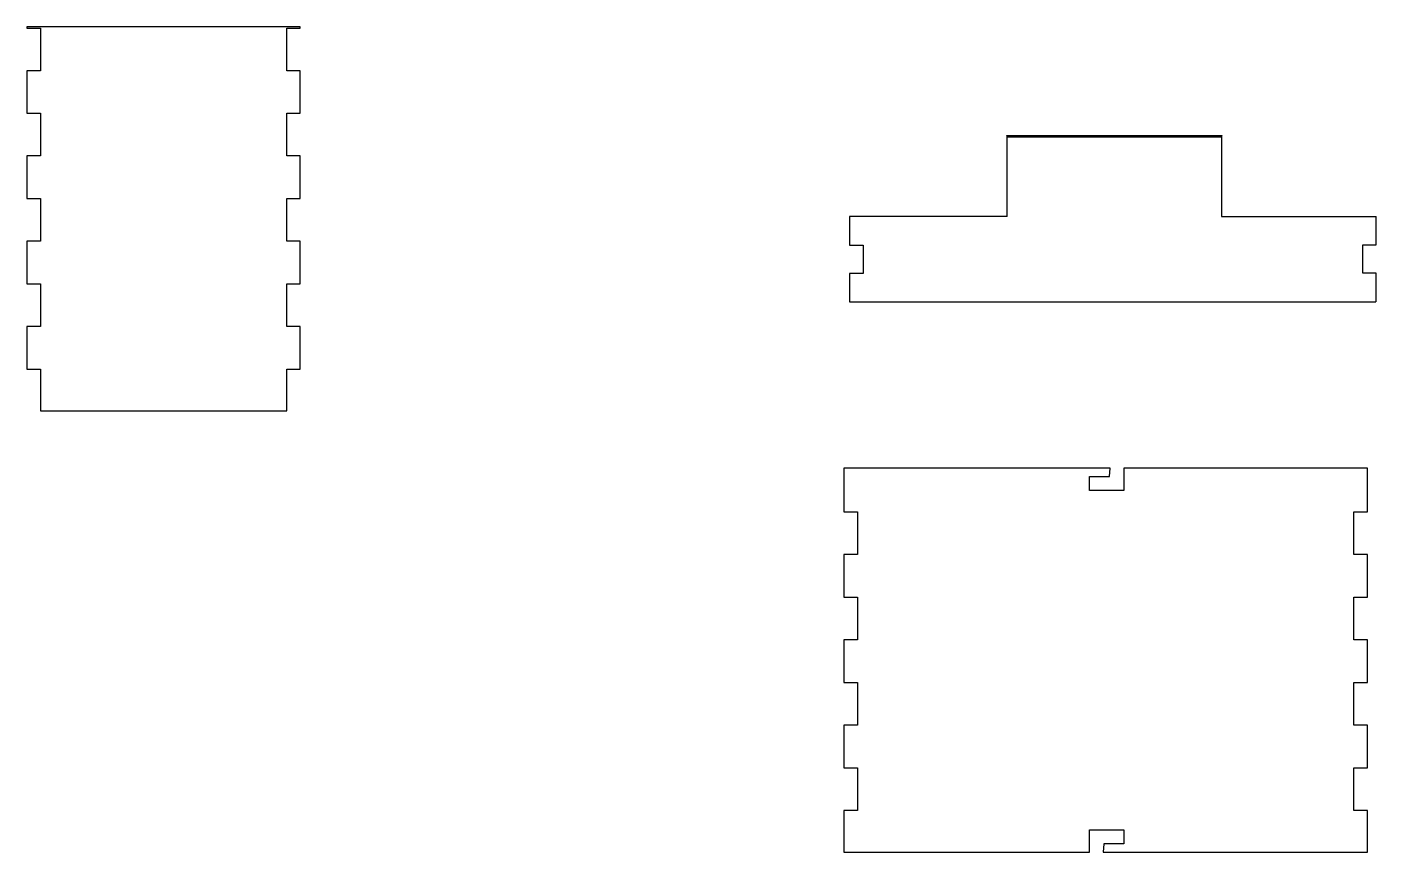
# Model space of a CAD drawing. Extents: x -162 to 154, y 16 to 209.
import ezdxf

# ---------------------------------------------------------------- set-up
doc = ezdxf.new("R2010")
doc.units = 0

msp = doc.modelspace()

# ---------------------------------------------------------------- linework, layer by layer
at = {"color": 7}
for points in [[(-162.210097, 169.198329), (-159.023038, 169.198329), (-159.023038, 159.198362), (-162.210097, 159.198362), (-162.210097, 149.198368), (-159.023038, 149.198368), (-159.023038, 139.198374), (-162.210097, 139.198374), (-162.210097, 129.198407), (-159.023038, 129.198407), (-159.023038, 119.443708), (-101.323111, 119.443708), (-101.323111, 129.198407), (-98.139365, 129.198407), (-98.139365, 139.198374), (-101.323111, 139.198374), (-101.323111, 149.198368), (-98.139365, 149.198368), (-98.139365, 159.198362), (-101.323111, 159.198362), (-101.323111, 169.198329), (-98.139365, 169.198329), (-98.139365, 179.198323), (-101.323111, 179.198323), (-101.323111, 189.198317), (-98.139365, 189.198317), (-98.139365, 199.198311), (-101.323111, 199.198311), (-101.323111, 209.198278), (-98.139365, 209.198278), (-98.139365, 209.4436), (-162.210097, 209.4436), (-162.210097, 209.198278), (-159.023038, 209.198278), (-159.023038, 199.198311), (-162.210097, 199.198311), (-162.210097, 189.198317), (-159.023038, 189.198317), (-159.023038, 179.198323), (-162.210097, 179.198323), (-162.210097, 169.198329)], [(67.472319, 183.8662), (67.472319, 183.965992), (117.891617, 183.965992), (117.891617, 183.8662), (67.472319, 183.8662)], [(67.594929, 164.993063), (67.594929, 183.724216)], [(67.594929, 183.724216), (117.768993, 183.724216)], [(117.768993, 183.724216), (117.768993, 164.993063)], [(30.59543, 164.993063), (30.59543, 158.325042)], [(67.594929, 164.993063), (30.59543, 164.993063)], [(117.768993, 164.993063), (154.023929, 164.993063)], [(154.023929, 158.369227), (154.023929, 164.993063)], [(30.59543, 158.325042), (33.793709, 158.325042)], [(33.793709, 158.325042), (33.793709, 151.662842)], [(150.947887, 151.701471), (150.947887, 158.369227)], [(150.947887, 158.369227), (154.023929, 158.369227)], [(30.59543, 151.662842), (30.59543, 144.993234)], [(33.793709, 151.662842), (30.59543, 151.662842)], [(154.023929, 151.701471), (150.947887, 151.701471)], [(154.023929, 144.993234), (154.023929, 151.701471)], [(30.59543, 144.993234), (153.98186, 144.993234)], [(90.220734, 17.937748), (90.088035, 16.006663), (152.062158, 16.006663), (152.062158, 25.746968), (148.862161, 25.746968), (148.862161, 35.746954), (152.062158, 35.746954), (152.062158, 45.74694), (148.862161, 45.74694), (148.862161, 55.746929), (152.062158, 55.746929), (152.062158, 65.746915), (148.862161, 65.746915), (148.862161, 75.746903), (152.062158, 75.746903), (152.062158, 85.746889), (148.862161, 85.746889), (148.862161, 95.746878), (152.062158, 95.746878), (152.062158, 106.006552), (94.885528, 106.006552), (94.885528, 100.737635), (86.885538, 100.737635), (86.885538, 104.040377), (91.550335, 104.040377), (91.685444, 106.006552), (29.28819, 106.006552), (29.28819, 95.746878), (32.488186, 95.746878), (32.488186, 85.746889), (29.28819, 85.746889), (29.28819, 75.746903), (32.488186, 75.746903), (32.488186, 65.746915), (29.28819, 65.746915), (29.28819, 55.746929), (32.488186, 55.746929), (32.488186, 45.74694), (29.28819, 45.74694), (29.28819, 35.746954), (32.488186, 35.746954), (32.488186, 25.746968), (29.28819, 25.746968), (29.28819, 16.006663), (86.885538, 16.006663), (86.885538, 21.240485), (94.885528, 21.240485), (94.885528, 17.937748), (90.220734, 17.937748)]]:
    msp.add_lwpolyline(points, dxfattribs=at)

doc.saveas('drawing.dxf')
